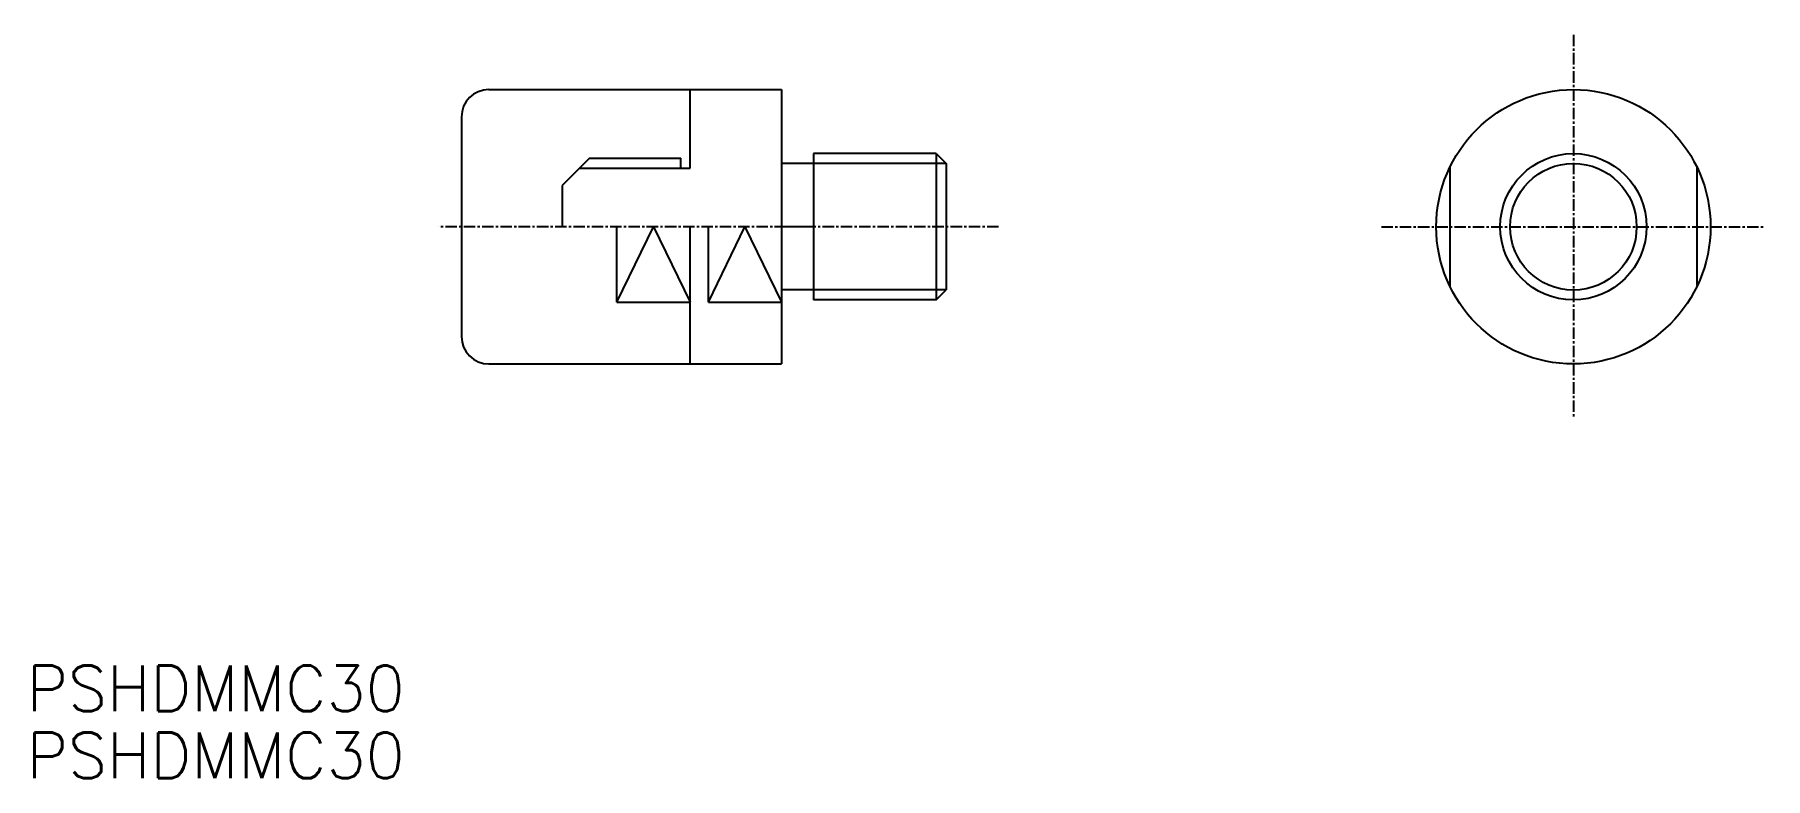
# Model space of a CAD drawing. Extents: x 362 to 551, y -39 to 42.
import ezdxf

# ---------------------------------------------------------------- set-up
doc = ezdxf.new("R2010")
doc.units = 0
doc.linetypes.add('CENTER', pattern=[2, 1.25, -0.25, 0.25, -0.25])
doc.layers.get('0').update_dxf_attribs({"linetype": 'CONTINUOUS'})
doc.layers.add('CENTER', color=1, linetype='CENTER')
doc.styles.get("Standard").update_dxf_attribs({"font": 'txt.shx'})

msp = doc.modelspace()

# ---------------------------------------------------------------- linework, layer by layer
at = {"color": 7, "linetype": 'CONTINUOUS'}
for p, q in [((411.28, 36.47), (443.28, 36.47)), ((433.28, 27.89), (433.28, 36.47)), ((443.28, 36.47), (443.28, 6.47)), ((408.28, 33.47), (408.28, 9.47)), ((422.28, 28.97), (419.28, 25.97)), ((422.28, 28.97), (432.28, 28.97)), ((432.28, 27.89), (432.28, 28.97)), ((446.78, 29.47), (446.78, 13.47)), ((460.2, 29.47), (446.78, 29.47)), ((460.2, 29.47), (461.28, 28.39)), ((460.2, 29.47), (460.2, 13.47)), ((432.28, 27.89), (433.28, 27.89)), ((446.78, 28.39), (443.28, 28.39)), ((461.28, 28.39), (461.28, 14.56)), ((516.4, 28.01), (516.4, 14.94)), ((543.4, 28.01), (543.4, 15.06)), ((419.28, 25.97), (419.28, 21.47)), ((425.28, 13.23), (425.28, 21.47)), ((433.28, 6.47), (433.28, 21.47)), ((435.28, 13.23), (435.28, 21.47)), ((446.78, 14.56), (443.28, 14.56)), ((460.2, 13.47), (446.78, 13.47)), ((460.2, 13.47), (461.28, 14.56)), ((425.28, 13.23), (433.28, 13.23)), ((435.28, 13.23), (443.28, 13.23)), ((411.28, 6.47), (443.28, 6.47))]:
    msp.add_line(p, q, dxfattribs=at)
at = {"color": 3, "linetype": 'CONTINUOUS'}
for p, q in [((421.2, 27.89), (432.28, 27.89)), ((461.28, 28.39), (446.78, 28.39)), ((425.28, 13.23), (429.28, 21.47)), ((429.28, 21.47), (433.28, 13.23)), ((435.28, 13.23), (439.28, 21.47)), ((439.28, 21.47), (443.28, 13.23)), ((461.28, 14.56), (446.78, 14.56))]:
    msp.add_line(p, q, dxfattribs=at)
at = {"color": 7, "linetype": 'CONTINUOUS'}
for radius in [15, 8]:
    msp.add_circle((529.9, 21.47), radius, dxfattribs=at)
at = {"color": 3, "linetype": 'CONTINUOUS'}
msp.add_circle((529.9, 21.47), 6.92, dxfattribs=at)
at = {"color": 7, "linetype": 'CONTINUOUS'}
for centre, start, end in [((411.28, 33.47), 90, 180), ((411.28, 9.47), 180, 270)]:
    msp.add_arc(centre, 3, start, end, dxfattribs=at)
at = {"layer": 'CENTER', "color": 1, "linetype": 'CENTER'}
for p, q in [((529.9, 42.47), (529.9, 0.47)), ((445.78, 21.47), (405.75, 21.47)), ((467.03, 21.47), (442.52, 21.47)), ((508.9, 21.47), (550.9, 21.47))]:
    msp.add_line(p, q, dxfattribs=at)

# ---------------------------------------------------------------- texts
at = {"color": 7, "linetype": 'CONTINUOUS'}
for p in [(360.73, -31.5), (360.73, -38.83)]:
    msp.add_text('PSHDMMC30', height=5, dxfattribs=at).set_placement(p)

doc.saveas('drawing.dxf')
